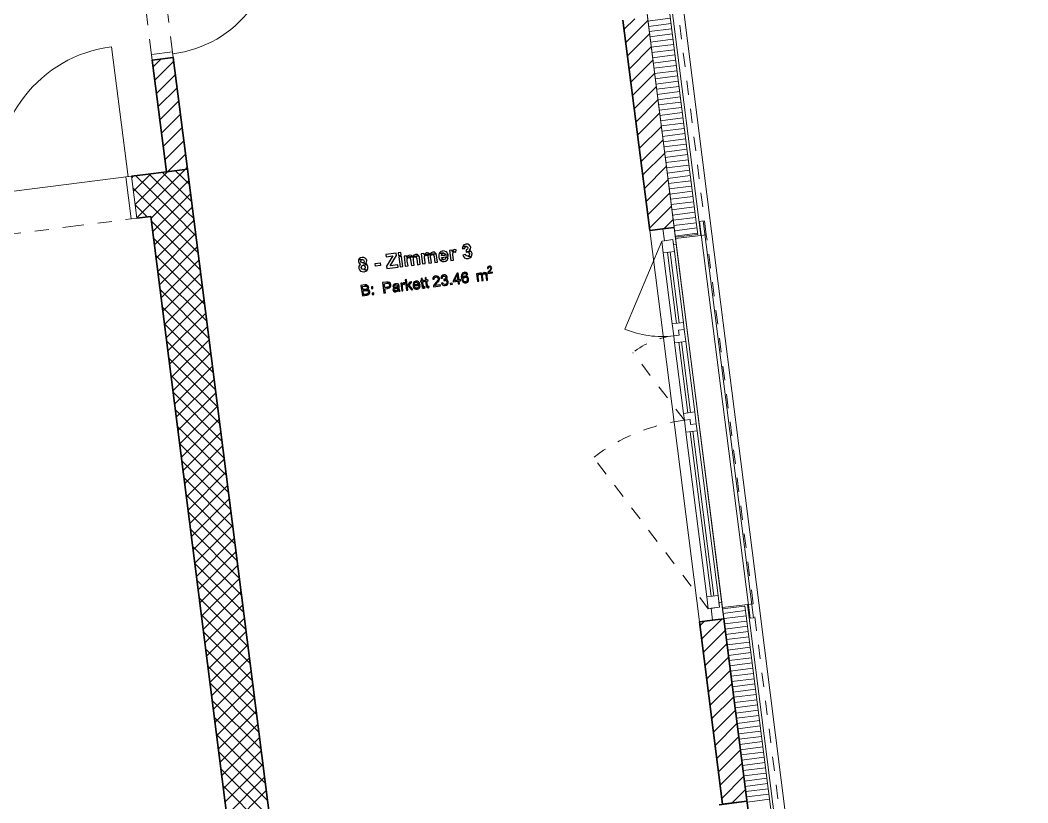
# Model space of a CAD drawing. Header units: metres. Extents: x 2713679.5 to 2713747.3, y 1226017.1 to 1226104.2.
# Drawn here: x 2713703.73 to 2713710.88, y 1226037.64 to 1226043.19 of the extents above; entities that cross this region are included whole.
import ezdxf

# ---------------------------------------------------------------- set-up
doc = ezdxf.new("R2010")
doc.units = ezdxf.units.M
doc.header["$MEASUREMENT"] = 0
doc.linetypes.add('Strich 2_1mm', pattern=[0.15, 0.1, -0.05])
doc.linetypes.add('Strichpunkt 3_1_1mm Achsen', pattern=[0.25, 0.15, -0.05, 0, -0.05])
doc.layers.add('plangrafiken', color=251, linetype='Continuous')
doc.layers.add('waende_stuetzen', color=250, linetype='Continuous')
doc.layers.add('texte', color=7, linetype='Continuous', true_color=0x000000)

msp = doc.modelspace()

# ---------------------------------------------------------------- linework, layer by layer
at = {"layer": 'plangrafiken', "color": 7, "linetype": 'Continuous', "lineweight": 13}
for p, q in [((2713708.5762, 1226041.7698), (2713708.5514, 1226041.7667)), ((2713708.5514, 1226041.7667), (2713708.909, 1226038.9493)), ((2713708.9338, 1226038.9524), (2713708.5762, 1226041.7698)), ((2713708.909, 1226038.9493), (2713708.9338, 1226038.9524))]:
    msp.add_line(p, q, dxfattribs=at)
at = {"layer": 'texte'}
for points in [[(2713706.7276, 1226041.5568), (2713706.7264, 1226041.5556), (2713706.714, 1226041.5518), (2713706.7054, 1226041.5432), (2713706.7029, 1226041.5395), (2713706.7313, 1226041.542), (2713706.7412, 1226041.5395), (2713706.7412, 1226041.5382), (2713706.7474, 1226041.5271), (2713706.719, 1226041.5234), (2713706.766, 1226041.5283), (2713706.761, 1226041.5407), (2713706.7548, 1226041.5494), (2713706.7524, 1226041.5506), (2713706.7412, 1226041.5556)], [(2713706.7944, 1226041.563), (2713706.7771, 1226041.5605), (2713706.7858, 1226041.4888), (2713706.8055, 1226041.4913), (2713706.8018, 1226041.5135), (2713706.8006, 1226041.5283), (2713706.8006, 1226041.5382), (2713706.8043, 1226041.5469), (2713706.8105, 1226041.5494), (2713706.7956, 1226041.5531)], [(2713706.8105, 1226041.5667), (2713706.8031, 1226041.563), (2713706.7956, 1226041.5531), (2713706.8105, 1226041.5494), (2713706.8204, 1226041.5481), (2713706.8241, 1226041.5654), (2713706.8229, 1226041.5654)], [(2713706.8698, 1226041.5877), (2713706.8661, 1226041.5741), (2713706.8847, 1226041.5729), (2713706.8872, 1226041.584), (2713706.8958, 1226041.5877)], [(2713706.8933, 1226041.6038), (2713706.8909, 1226041.6038), (2713706.8797, 1226041.5988), (2713706.8785, 1226041.5988), (2713706.8698, 1226041.5889), (2713706.8698, 1226041.5877), (2713706.8958, 1226041.5877), (2713706.9032, 1226041.5865), (2713706.9069, 1226041.579), (2713706.9045, 1226041.5692), (2713706.8933, 1226041.5642), (2713706.8933, 1226041.5481), (2713706.902, 1226041.5506), (2713706.9267, 1226041.5556), (2713706.9144, 1226041.5593), (2713706.9168, 1226041.5605), (2713706.9242, 1226041.5704), (2713706.9267, 1226041.5828), (2713706.9255, 1226041.5877), (2713706.9168, 1226041.5976), (2713706.9069, 1226041.6038)], [(2713706.9267, 1226041.5556), (2713706.902, 1226041.5506), (2713706.9119, 1226041.5481), (2713706.9168, 1226041.537), (2713706.9168, 1226041.537), (2713706.9144, 1226041.5246), (2713706.9057, 1226041.5185), (2713706.9304, 1226041.5147), (2713706.9354, 1226041.5259), (2713706.9366, 1226041.5382), (2713706.9354, 1226041.542), (2713706.9292, 1226041.5531)], [(2713706.1304, 1226041.4937), (2713706.1291, 1226041.4814), (2713706.1341, 1226041.469), (2713706.1341, 1226041.469), (2713706.1452, 1226041.4616), (2713706.1427, 1226041.4603), (2713706.1341, 1226041.4504), (2713706.1329, 1226041.448), (2713706.1316, 1226041.4344), (2713706.1329, 1226041.4331), (2713706.1366, 1226041.422), (2713706.1452, 1226041.4133), (2713706.1563, 1226041.4096), (2713706.1687, 1226041.4084), (2713706.1699, 1226041.4084), (2713706.1823, 1226041.4133), (2713706.191, 1226041.4208), (2713706.1675, 1226041.4245), (2713706.1563, 1226041.427), (2713706.1563, 1226041.4282), (2713706.1502, 1226041.4393), (2713706.1526, 1226041.4504), (2713706.1625, 1226041.4566), (2713706.1885, 1226041.4603), (2713706.1774, 1226041.4665), (2713706.1774, 1226041.4665), (2713706.1601, 1226041.4715), (2713706.1514, 1226041.4739), (2713706.1477, 1226041.4814), (2713706.1489, 1226041.4913), (2713706.1576, 1226041.495)], [(2713706.1551, 1226041.5098), (2713706.144, 1226041.5073), (2713706.1341, 1226041.4999), (2713706.1304, 1226041.4937), (2713706.1576, 1226041.495), (2713706.1662, 1226041.4925), (2713706.1712, 1226041.4851), (2713706.1687, 1226041.4752), (2713706.1601, 1226041.4715), (2713706.1774, 1226041.4665), (2713706.186, 1226041.4752), (2713706.186, 1226041.4764), (2713706.1885, 1226041.4888), (2713706.186, 1226041.4962), (2713706.1786, 1226041.5061), (2713706.1687, 1226041.5098)], [(2713706.3975, 1226041.5407), (2713706.3245, 1226041.5308), (2713706.327, 1226041.5147), (2713706.374, 1226041.5209), (2713706.3295, 1226041.4492), (2713706.3319, 1226041.4319), (2713706.4123, 1226041.4418), (2713706.4098, 1226041.4579), (2713706.3542, 1226041.4517), (2713706.3999, 1226041.5246)], [(2713706.4309, 1226041.5444), (2713706.4123, 1226041.542), (2713706.4148, 1226041.5246), (2713706.4333, 1226041.5271)], [(2713706.4346, 1226041.5172), (2713706.416, 1226041.5147), (2713706.4247, 1226041.443), (2713706.4445, 1226041.4455)], [(2713706.4704, 1226041.5222), (2713706.4531, 1226041.5197), (2713706.4618, 1226041.448), (2713706.4816, 1226041.4504), (2713706.4766, 1226041.4851), (2713706.4766, 1226041.4875), (2713706.4766, 1226041.4999), (2713706.4803, 1226041.5073), (2713706.4877, 1226041.511), (2713706.531, 1226041.516), (2713706.5582, 1226041.5222), (2713706.5137, 1226041.5172), (2713706.4717, 1226041.5123)], [(2713706.4927, 1226041.5259), (2713706.4915, 1226041.5259), (2713706.4803, 1226041.5222), (2713706.4717, 1226041.5123), (2713706.5137, 1226041.5172), (2713706.5051, 1226041.5246)], [(2713706.531, 1226041.516), (2713706.4877, 1226041.511), (2713706.4939, 1226041.5098), (2713706.4976, 1226041.5061), (2713706.4976, 1226041.5061), (2713706.5001, 1226041.4925), (2713706.5051, 1226041.4529), (2713706.5248, 1226041.4554), (2713706.5199, 1226041.49), (2713706.5199, 1226041.4925), (2713706.5199, 1226041.5049), (2713706.5236, 1226041.5135)], [(2713706.5347, 1226041.5321), (2713706.5236, 1226041.5271), (2713706.5236, 1226041.5271), (2713706.5137, 1226041.5172), (2713706.5582, 1226041.5222), (2713706.5483, 1226041.5308), (2713706.5471, 1226041.5308)], [(2713706.5582, 1226041.5222), (2713706.531, 1226041.516), (2713706.5397, 1226041.5135), (2713706.5397, 1226041.5135), (2713706.5434, 1226041.4999), (2713706.5483, 1226041.4591), (2713706.5681, 1226041.4616), (2713706.5619, 1226041.5073), (2713706.5619, 1226041.5098)], [(2713706.5941, 1226041.5382), (2713706.5755, 1226041.5358), (2713706.5854, 1226041.464), (2713706.604, 1226041.4665), (2713706.6003, 1226041.5011), (2713706.599, 1226041.5036), (2713706.599, 1226041.516), (2713706.604, 1226041.5234), (2713706.6114, 1226041.5271), (2713706.6547, 1226041.5321), (2713706.6806, 1226041.537), (2713706.6374, 1226041.5333), (2713706.5953, 1226041.5283)], [(2713706.6163, 1226041.542), (2713706.6151, 1226041.542), (2713706.604, 1226041.537), (2713706.5953, 1226041.5283), (2713706.6374, 1226041.5333), (2713706.6275, 1226041.5407)], [(2713706.6547, 1226041.5321), (2713706.6114, 1226041.5271), (2713706.6176, 1226041.5259), (2713706.6213, 1226041.5222), (2713706.6213, 1226041.5222), (2713706.6238, 1226041.5086), (2713706.6287, 1226041.469), (2713706.6473, 1226041.4715), (2713706.6436, 1226041.5061), (2713706.6423, 1226041.5086), (2713706.6423, 1226041.5209), (2713706.6473, 1226041.5283)], [(2713706.6584, 1226041.5469), (2713706.646, 1226041.5432), (2713706.646, 1226041.5432), (2713706.6374, 1226041.5333), (2713706.6806, 1226041.537), (2713706.672, 1226041.5457), (2713706.6708, 1226041.5469)], [(2713706.6806, 1226041.537), (2713706.6547, 1226041.5321), (2713706.6633, 1226041.5296), (2713706.6633, 1226041.5283), (2713706.667, 1226041.516), (2713706.672, 1226041.4752), (2713706.6905, 1226041.4764), (2713706.6844, 1226041.5234), (2713706.6844, 1226041.5259)], [(2713706.7029, 1226041.5395), (2713706.6992, 1226041.5283), (2713706.6992, 1226041.5135), (2713706.6992, 1226041.5135), (2713706.7029, 1226041.4999), (2713706.7103, 1226041.49), (2713706.7375, 1226041.4962), (2713706.7264, 1226041.4987), (2713706.7252, 1226041.4999), (2713706.7202, 1226041.511), (2713706.7672, 1226041.5172), (2713706.766, 1226041.5283), (2713706.719, 1226041.5234), (2713706.719, 1226041.5234), (2713706.7215, 1226041.5358), (2713706.7313, 1226041.542)], [(2713706.7487, 1226041.5073), (2713706.7449, 1226041.4987), (2713706.7375, 1226041.4962), (2713706.7103, 1226041.49), (2713706.714, 1226041.4863), (2713706.7252, 1226041.4814), (2713706.7388, 1226041.4814), (2713706.7474, 1226041.4838), (2713706.7586, 1226041.49), (2713706.7623, 1226041.495), (2713706.7672, 1226041.5073)], [(2713706.8896, 1226041.5308), (2713706.8711, 1226041.5271), (2713706.8748, 1226041.5172), (2713706.8834, 1226041.5073), (2713706.8946, 1226041.5036), (2713706.9069, 1226041.5024), (2713706.9082, 1226041.5024), (2713706.9205, 1226041.5073), (2713706.9304, 1226041.5147), (2713706.9057, 1226041.5185), (2713706.8958, 1226041.5209)], [(2713706.1885, 1226041.4603), (2713706.1625, 1226041.4566), (2713706.1737, 1226041.4529), (2713706.1786, 1226041.4418), (2713706.1786, 1226041.4418), (2713706.1761, 1226041.4294), (2713706.1675, 1226041.4245), (2713706.191, 1226041.4208), (2713706.1972, 1226041.4307), (2713706.1972, 1226041.4443), (2713706.1972, 1226041.4467), (2713706.191, 1226041.4579)], [(2713706.2503, 1226041.448), (2713706.2479, 1226041.4665), (2713706.2849, 1226041.4715), (2713706.2874, 1226041.4529), (2713706.2503, 1226041.448)], [(2713707.059, 1226041.448), (2713707.0529, 1226041.4467), (2713707.0479, 1226041.443), (2713707.0454, 1226041.4381), (2713707.0454, 1226041.4319), (2713707.0516, 1226041.4319), (2713707.0516, 1226041.4331), (2713707.0529, 1226041.4393), (2713707.0541, 1226041.4406), (2713707.059, 1226041.443), (2713707.0702, 1226041.4455), (2713707.0665, 1226041.448)], [(2713707.0702, 1226041.4455), (2713707.059, 1226041.443), (2713707.0603, 1226041.443), (2713707.0665, 1226041.4418), (2713707.0665, 1226041.4418), (2713707.0702, 1226041.4356), (2713707.0702, 1226041.4344), (2713707.0677, 1226041.4282), (2713707.0677, 1226041.427), (2713707.064, 1226041.422), (2713707.059, 1226041.4158), (2713707.0553, 1226041.4121), (2713707.0516, 1226041.4084), (2713707.0504, 1226041.4072), (2713707.0479, 1226041.401), (2713707.0479, 1226041.396), (2713707.0801, 1226041.401), (2713707.0801, 1226041.4059), (2713707.0553, 1226041.4035), (2713707.0578, 1226041.4072), (2713707.059, 1226041.4084), (2713707.064, 1226041.4146), (2713707.0689, 1226041.4195), (2713707.0726, 1226041.4245), (2713707.0726, 1226041.4245), (2713707.0751, 1226041.4307), (2713707.0763, 1226041.4368), (2713707.0751, 1226041.4406)], [(2713706.3295, 1226041.3354), (2713706.301, 1226041.3317), (2713706.3109, 1226041.2575), (2713706.3208, 1226041.2588), (2713706.3171, 1226041.2885), (2713706.3356, 1226041.2909), (2713706.3406, 1226041.2922), (2713706.3505, 1226041.2946), (2713706.3567, 1226041.3008), (2713706.3159, 1226041.2971), (2713706.3122, 1226041.3243), (2713706.3319, 1226041.3268), (2713706.3505, 1226041.333), (2713706.3505, 1226041.333), (2713706.3406, 1226041.3354), (2713706.3394, 1226041.3354)], [(2713706.4717, 1226041.3528), (2713706.4618, 1226041.3515), (2713706.4717, 1226041.2773), (2713706.4803, 1226041.2786), (2713706.4779, 1226041.2996), (2713706.484, 1226041.307), (2713706.4766, 1226041.3107)], [(2713706.5075, 1226041.3367), (2713706.4952, 1226041.3354), (2713706.4766, 1226041.3107), (2713706.484, 1226041.307), (2713706.5051, 1226041.281), (2713706.5162, 1226041.2835), (2713706.489, 1226041.3144)], [(2713706.5384, 1226041.3416), (2713706.5372, 1226041.3416), (2713706.5286, 1226041.3379), (2713706.5211, 1226041.3317), (2713706.5397, 1226041.3342), (2713706.5434, 1226041.3342), (2713706.552, 1226041.3305), (2713706.552, 1226041.3293), (2713706.5558, 1226041.3206), (2713706.5261, 1226041.3169), (2713706.5656, 1226041.3206), (2713706.5632, 1226041.3293), (2713706.557, 1226041.3367), (2713706.557, 1226041.3367), (2713706.5483, 1226041.3416)], [(2713706.583, 1226041.3651), (2713706.5743, 1226041.3589), (2713706.5755, 1226041.3453), (2713706.5694, 1226041.3441), (2713706.5706, 1226041.3379), (2713706.5768, 1226041.3379), (2713706.5805, 1226041.307), (2713706.5805, 1226041.3058), (2713706.583, 1226041.2971), (2713706.5966, 1226041.3008), (2713706.5929, 1226041.3008), (2713706.5916, 1226041.3033), (2713706.5904, 1226041.3082), (2713706.5854, 1226041.3392), (2713706.5953, 1226041.3404), (2713706.5941, 1226041.3478), (2713706.5854, 1226041.3466)], [(2713706.6114, 1226041.3688), (2713706.6027, 1226041.3626), (2713706.6052, 1226041.349), (2713706.5978, 1226041.3478), (2713706.599, 1226041.3416), (2713706.6052, 1226041.3416), (2713706.6102, 1226041.3107), (2713706.6102, 1226041.3095), (2713706.6126, 1226041.3008), (2713706.625, 1226041.3045), (2713706.6213, 1226041.3045), (2713706.6201, 1226041.307), (2713706.6188, 1226041.312), (2713706.6151, 1226041.3429), (2713706.6238, 1226041.3441), (2713706.6225, 1226041.3515), (2713706.6139, 1226041.3503)], [(2713706.6794, 1226041.38), (2713706.6708, 1226041.3775), (2713706.6633, 1226041.3713), (2713706.6584, 1226041.3651), (2713706.6572, 1226041.3552), (2713706.667, 1226041.3552), (2713706.667, 1226041.3577), (2713706.6695, 1226041.3664), (2713706.6708, 1226041.3676), (2713706.6794, 1226041.3713), (2713706.6967, 1226041.3763), (2713706.6893, 1226041.3787)], [(2713706.6967, 1226041.3763), (2713706.6794, 1226041.3713), (2713706.6806, 1226041.3725), (2713706.6905, 1226041.3701), (2713706.6905, 1226041.3688), (2713706.6955, 1226041.3602), (2713706.6955, 1226041.3589), (2713706.693, 1226041.349), (2713706.6918, 1226041.3478), (2713706.6868, 1226041.3404), (2713706.6782, 1226041.3317), (2713706.6732, 1226041.3256), (2713706.667, 1226041.3181), (2713706.667, 1226041.3169), (2713706.6633, 1226041.3082), (2713706.6621, 1226041.3021), (2713706.7116, 1226041.3082), (2713706.7103, 1226041.3169), (2713706.6745, 1226041.312), (2713706.6769, 1226041.3169), (2713706.6794, 1226041.3194), (2713706.6868, 1226041.328), (2713706.6942, 1226041.3367), (2713706.6992, 1226041.3429), (2713706.6992, 1226041.3441), (2713706.7041, 1226041.3528), (2713706.7054, 1226041.3614), (2713706.7029, 1226041.3688)], [(2713706.7215, 1226041.38), (2713706.7177, 1226041.3738), (2713706.7153, 1226041.3639), (2713706.7252, 1226041.3639), (2713706.7252, 1226041.3664), (2713706.7276, 1226041.375), (2713706.7276, 1226041.375), (2713706.7363, 1226041.3787)], [(2713706.7351, 1226041.3861), (2713706.7289, 1226041.3849), (2713706.7215, 1226041.38), (2713706.7363, 1226041.3787), (2713706.7462, 1226041.3775), (2713706.7499, 1226041.3688), (2713706.7499, 1226041.3676), (2713706.7462, 1226041.3589), (2713706.7462, 1226041.3577), (2713706.7363, 1226041.3552), (2713706.7511, 1226041.354), (2713706.7586, 1226041.3614), (2713706.7598, 1226041.3701), (2713706.7598, 1226041.3701), (2713706.7561, 1226041.3787), (2713706.7548, 1226041.38), (2713706.7474, 1226041.3849), (2713706.7449, 1226041.3861)], [(2713706.7351, 1226041.3552), (2713706.7351, 1226041.3466), (2713706.7412, 1226041.3478), (2713706.7511, 1226041.354), (2713706.7511, 1226041.354), (2713706.7363, 1226041.3552)], [(2713706.7511, 1226041.354), (2713706.7412, 1226041.3478), (2713706.7437, 1226041.349), (2713706.7524, 1226041.3453), (2713706.7536, 1226041.3441), (2713706.7573, 1226041.3354), (2713706.7586, 1226041.333), (2713706.7548, 1226041.3243), (2713706.7536, 1226041.3218), (2713706.7449, 1226041.3181), (2713706.7623, 1226041.3194), (2713706.7672, 1226041.328), (2713706.7672, 1226041.3367), (2713706.7672, 1226041.3404), (2713706.7623, 1226041.349), (2713706.761, 1226041.3503)], [(2713706.8377, 1226041.3997), (2713706.8303, 1226041.3985), (2713706.8018, 1226041.3453), (2713706.8031, 1226041.3379), (2713706.8352, 1226041.3416), (2713706.8377, 1226041.3231), (2713706.8463, 1226041.3243), (2713706.8439, 1226041.3429), (2713706.8538, 1226041.3441), (2713706.8538, 1226041.3528), (2713706.8439, 1226041.3515), (2713706.8105, 1226041.3466), (2713706.8303, 1226041.3837)], [(2713706.8377, 1226041.3997), (2713706.8303, 1226041.3837), (2713706.834, 1226041.3503), (2713706.8105, 1226041.3466), (2713706.8439, 1226041.3515)], [(2713706.8822, 1226041.4059), (2713706.881, 1226041.4047), (2713706.8711, 1226041.401), (2713706.8649, 1226041.3948), (2713706.8637, 1226041.3923), (2713706.8612, 1226041.3837), (2713706.8599, 1226041.3738), (2713706.8612, 1226041.3626), (2713706.8637, 1226041.3503), (2713706.8674, 1226041.3416), (2713706.8723, 1226041.3354), (2713706.8736, 1226041.3342), (2713706.8909, 1226041.3367), (2713706.8822, 1226041.3379), (2713706.876, 1226041.3441), (2713706.8736, 1226041.3528), (2713706.8723, 1226041.3565), (2713706.876, 1226041.3651), (2713706.8773, 1226041.3664), (2713706.8698, 1226041.3664), (2713706.8686, 1226041.375), (2713706.8698, 1226041.3849), (2713706.8711, 1226041.3861), (2713706.876, 1226041.3948), (2713706.8834, 1226041.3973), (2713706.8983, 1226041.4022), (2713706.8933, 1226041.4047)], [(2713706.8872, 1226041.3787), (2713706.8859, 1226041.3787), (2713706.8773, 1226041.375), (2713706.876, 1226041.375), (2713706.8698, 1226041.3664), (2713706.8773, 1226041.3664), (2713706.8859, 1226041.3701), (2713706.9032, 1226041.3738), (2713706.8958, 1226041.3775)], [(2713706.9032, 1226041.3738), (2713706.8859, 1226041.3701), (2713706.8884, 1226041.3713), (2713706.897, 1226041.3676), (2713706.8983, 1226041.3651), (2713706.902, 1226041.3565), (2713706.902, 1226041.3515), (2713706.8995, 1226041.3429), (2713706.8983, 1226041.3416), (2713706.8909, 1226041.3367), (2713706.8736, 1226041.3342), (2713706.8822, 1226041.3293), (2713706.8921, 1226041.3293), (2713706.8946, 1226041.3293), (2713706.9032, 1226041.3342), (2713706.9057, 1226041.3354), (2713706.9106, 1226041.3441), (2713706.9106, 1226041.3478), (2713706.9119, 1226041.3577), (2713706.9094, 1226041.3664)], [(2713706.8983, 1226041.4022), (2713706.8834, 1226041.3973), (2713706.8834, 1226041.3973), (2713706.8933, 1226041.3948), (2713706.897, 1226041.3874), (2713706.9057, 1226041.3899), (2713706.9045, 1226041.3948)], [(2713706.9749, 1226041.396), (2713706.9675, 1226041.3948), (2713706.9737, 1226041.3416), (2713706.9836, 1226041.3416), (2713706.9799, 1226041.3701), (2713706.9799, 1226041.3725), (2713706.9799, 1226041.3812), (2713706.9836, 1226041.3886), (2713706.9762, 1226041.3886)], [(2713706.9923, 1226041.3997), (2713706.991, 1226041.3997), (2713706.9824, 1226041.396), (2713706.9762, 1226041.3886), (2713706.9836, 1226041.3886), (2713706.991, 1226041.3911), (2713707.0022, 1226041.3985), (2713707.0009, 1226041.3985)], [(2713707.0022, 1226041.3985), (2713706.991, 1226041.3911), (2713706.9984, 1226041.3886), (2713707.0083, 1226041.3923)], [(2713707.0232, 1226041.4035), (2713707.0232, 1226041.4035), (2713707.0145, 1226041.3997), (2713707.0083, 1226041.3923), (2713706.9984, 1226041.3886), (2713707.0022, 1226041.38), (2713707.0059, 1226041.3453), (2713707.0158, 1226041.3466), (2713707.0108, 1226041.3775), (2713707.0108, 1226041.3812), (2713707.0133, 1226041.3899), (2713707.0145, 1226041.3911), (2713707.0232, 1226041.3948), (2713707.0368, 1226041.401), (2713707.0331, 1226041.4022)], [(2713707.0368, 1226041.401), (2713707.0232, 1226041.3948), (2713707.0281, 1226041.3948), (2713707.0318, 1226041.3911), (2713707.0343, 1226041.3837), (2713707.038, 1226041.349), (2713707.0467, 1226041.3503), (2713707.043, 1226041.3874), (2713707.0417, 1226041.3936)], [(2713706.1761, 1226041.3157), (2713706.1477, 1226041.312), (2713706.1576, 1226041.2378), (2713706.186, 1226041.2415), (2713706.1885, 1226041.2415), (2713706.1972, 1226041.2439), (2713706.2046, 1226041.2489), (2713706.1662, 1226041.2476), (2713706.1625, 1226041.2736), (2713706.1798, 1226041.2749), (2713706.2033, 1226041.2786), (2713706.1947, 1226041.2823), (2713706.1947, 1226041.2823), (2713706.1613, 1226041.2823), (2713706.1588, 1226041.3045), (2713706.1737, 1226041.3058), (2713706.1984, 1226041.3095), (2713706.1897, 1226041.3144), (2713706.186, 1226041.3157)], [(2713706.1984, 1226041.3095), (2713706.1737, 1226041.3058), (2713706.1761, 1226041.307), (2713706.1848, 1226041.307), (2713706.191, 1226041.3033), (2713706.1934, 1226041.2971), (2713706.1922, 1226041.2909), (2713706.1873, 1226041.286), (2713706.1774, 1226041.2835), (2713706.1613, 1226041.2823), (2713706.1947, 1226041.2823), (2713706.2009, 1226041.2897), (2713706.2033, 1226041.2996), (2713706.2021, 1226041.2996), (2713706.1984, 1226041.3095)], [(2713706.2033, 1226041.2786), (2713706.1798, 1226041.2749), (2713706.1811, 1226041.2749), (2713706.191, 1226041.2749), (2713706.1972, 1226041.2724), (2713706.2009, 1226041.265), (2713706.1996, 1226041.2588), (2713706.1972, 1226041.2538), (2713706.191, 1226041.2514), (2713706.1848, 1226041.2501), (2713706.1662, 1226041.2476), (2713706.2046, 1226041.2489), (2713706.2095, 1226041.2563), (2713706.2095, 1226041.2563), (2713706.2108, 1226041.2662), (2713706.2108, 1226041.2687), (2713706.2058, 1226041.2773)], [(2713706.2318, 1226041.3021), (2713706.2219, 1226041.3008), (2713706.2231, 1226041.2897), (2713706.233, 1226041.2909)], [(2713706.3505, 1226041.333), (2713706.3319, 1226041.3268), (2713706.3406, 1226041.3268), (2713706.348, 1226041.3231), (2713706.3505, 1226041.3157), (2713706.3505, 1226041.3132), (2713706.348, 1226041.3045), (2713706.3455, 1226041.3021), (2713706.3356, 1226041.2996), (2713706.3159, 1226041.2971), (2713706.3567, 1226041.3008), (2713706.3604, 1226041.307), (2713706.3604, 1226041.3169), (2713706.3604, 1226041.3181), (2713706.3579, 1226041.3268)], [(2713706.3752, 1226041.3132), (2713706.3727, 1226041.3045), (2713706.3814, 1226041.3033), (2713706.3851, 1226041.312), (2713706.3851, 1226041.312), (2713706.395, 1226041.3157)], [(2713706.3851, 1226041.2971), (2713706.3789, 1226041.2922), (2713706.3752, 1226041.2872), (2713706.374, 1226041.2798), (2713706.3752, 1226041.2761), (2713706.3802, 1226041.2687), (2713706.3962, 1226041.2736), (2713706.3876, 1226041.2749), (2713706.3839, 1226041.281), (2713706.3851, 1226041.286), (2713706.3876, 1226041.2885), (2713706.395, 1226041.2922), (2713706.4024, 1226041.2934), (2713706.4098, 1226041.2971)], [(2713706.395, 1226041.3231), (2713706.3925, 1226041.3231), (2713706.3826, 1226041.3206), (2713706.3826, 1226041.3206), (2713706.3752, 1226041.3132), (2713706.3752, 1226041.3132), (2713706.395, 1226041.3157), (2713706.3962, 1226041.3157), (2713706.4049, 1226041.3144), (2713706.4086, 1226041.307), (2713706.4086, 1226041.3045), (2713706.4037, 1226041.3021), (2713706.3938, 1226041.2996), (2713706.3851, 1226041.2971), (2713706.4098, 1226041.2971), (2713706.4098, 1226041.2934), (2713706.4098, 1226041.2847), (2713706.4049, 1226041.2773), (2713706.4136, 1226041.2773), (2713706.416, 1226041.2699), (2713706.4259, 1226041.2711), (2713706.4222, 1226041.2773), (2713706.421, 1226041.281), (2713706.4197, 1226041.2934), (2713706.4185, 1226041.3058), (2713706.4173, 1226041.3144), (2713706.4136, 1226041.3206), (2713706.4061, 1226041.3231), (2713706.4049, 1226041.3231)], [(2713706.4049, 1226041.2773), (2713706.3962, 1226041.2736), (2713706.3802, 1226041.2687), (2713706.3839, 1226041.2674), (2713706.395, 1226041.2662), (2713706.395, 1226041.2662), (2713706.4049, 1226041.2699), (2713706.4061, 1226041.2699), (2713706.4136, 1226041.2773)], [(2713706.4383, 1226041.328), (2713706.4296, 1226041.3268), (2713706.437, 1226041.2724), (2713706.4457, 1226041.2736), (2713706.442, 1226041.3021), (2713706.442, 1226041.3033), (2713706.442, 1226041.3132), (2713706.4457, 1226041.3181), (2713706.4506, 1226041.3206), (2713706.4395, 1226041.3194)], [(2713706.4494, 1226041.3305), (2713706.4445, 1226041.328), (2713706.4395, 1226041.3194), (2713706.4506, 1226041.3206), (2713706.4568, 1226041.3194), (2713706.4593, 1226041.3293), (2713706.4593, 1226041.3293)], [(2713706.5211, 1226041.3317), (2713706.5199, 1226041.3293), (2713706.5174, 1226041.3206), (2713706.5174, 1226041.3095), (2713706.5174, 1226041.307), (2713706.5211, 1226041.2971), (2713706.5261, 1226041.2909), (2713706.5459, 1226041.2934), (2713706.5422, 1226041.2934), (2713706.5335, 1226041.2959), (2713706.5298, 1226041.2996), (2713706.5261, 1226041.3095), (2713706.5669, 1226041.3144), (2713706.5669, 1226041.3169), (2713706.5656, 1226041.3206), (2713706.5261, 1226041.3169), (2713706.5261, 1226041.3206), (2713706.5298, 1226041.3293), (2713706.531, 1226041.3305), (2713706.5397, 1226041.3342)], [(2713706.5582, 1226041.3058), (2713706.5582, 1226041.3058), (2713706.5533, 1226041.2971), (2713706.5459, 1226041.2934), (2713706.5261, 1226041.2909), (2713706.5273, 1226041.2897), (2713706.536, 1226041.286), (2713706.5459, 1226041.286), (2713706.5533, 1226041.2872), (2713706.5607, 1226041.2922), (2713706.5644, 1226041.2971), (2713706.5681, 1226041.3058)], [(2713706.6003, 1226041.3021), (2713706.5966, 1226041.3008), (2713706.583, 1226041.2971), (2713706.5879, 1226041.2934), (2713706.5953, 1226041.2922), (2713706.6027, 1226041.2946)], [(2713706.6287, 1226041.3058), (2713706.625, 1226041.3045), (2713706.6126, 1226041.3008), (2713706.6163, 1226041.2971), (2713706.625, 1226041.2959), (2713706.6312, 1226041.2983)], [(2713706.7276, 1226041.3305), (2713706.719, 1226041.328), (2713706.7215, 1226041.3218), (2713706.7289, 1226041.3144), (2713706.7351, 1226041.3107), (2713706.7449, 1226041.3107), (2713706.7462, 1226041.3107), (2713706.7548, 1226041.3132), (2713706.7623, 1226041.3194), (2713706.7449, 1226041.3181), (2713706.7437, 1226041.3181), (2713706.7351, 1226041.3206), (2713706.7326, 1226041.3218)], [(2713706.7845, 1226041.3169), (2713706.7833, 1226041.3268), (2713706.7932, 1226041.3293), (2713706.7944, 1226041.3181), (2713706.7845, 1226041.3169)], [(2713706.238, 1226041.2588), (2713706.2268, 1226041.2563), (2713706.2281, 1226041.2464), (2713706.2392, 1226041.2476)]]:
    msp.add_lwpolyline(points, close=True, dxfattribs=at)
at = {"layer": 'waende_stuetzen', "color": 7, "linetype": 'Continuous', "lineweight": 18}
for p, q in [((2713709.0295, 1226036.5302), (2713707.2411, 1226050.6222)), ((2713710.8808, 1226021.9422), (2713707.5779, 1226047.9685)), ((2713710.8808, 1226021.9422), (2713707.9455, 1226045.0717)), ((2713708.5591, 1226041.6669), (2713708.3495, 1226043.3186)), ((2713708.3704, 1226041.7236), (2713708.181, 1226043.2166)), ((2713708.5292, 1226041.7437), (2713708.3397, 1226043.2367)), ((2713708.3805, 1226041.6442), (2713708.3704, 1226041.7236)), ((2713708.3793, 1226041.6541), (2713708.3704, 1226041.7236)), ((2713708.538, 1226041.6743), (2713708.5292, 1226041.7437)), ((2713708.3793, 1226041.6541), (2713708.5355, 1226041.6739)), ((2713708.3805, 1226041.6442), (2713708.3793, 1226041.6541)), ((2713708.5789, 1226041.6694), (2713708.3805, 1226041.6442)), ((2713708.3805, 1226041.6442), (2713708.5392, 1226041.6643)), ((2713708.5355, 1226041.6739), (2713708.538, 1226041.6743)), ((2713708.5591, 1226041.6669), (2713708.5392, 1226041.6643)), ((2713708.5988, 1226041.6719), (2713708.5789, 1226041.6694)), ((2713708.9113, 1226039.0504), (2713708.7129, 1226039.0252)), ((2713708.8914, 1226039.0479), (2713708.8716, 1226039.0453)), ((2713709.2181, 1226036.4735), (2713708.8914, 1226039.0479)), ((2713708.9311, 1226039.0529), (2713708.9113, 1226039.0504)), ((2713708.8716, 1226039.0453), (2713708.7129, 1226039.0252)), ((2713708.7129, 1226039.0252), (2713708.7229, 1226038.9458)), ((2713708.7129, 1226039.0252), (2713708.7141, 1226039.0153)), ((2713708.8704, 1226039.0351), (2713708.7141, 1226039.0153)), ((2713708.7141, 1226039.0153), (2713708.7229, 1226038.9458)), ((2713708.8704, 1226039.0351), (2713708.8729, 1226039.0354)), ((2713708.8817, 1226038.966), (2713708.8729, 1226039.0354)), ((2713710.8808, 1226021.9422), (2713708.7229, 1226038.9458)), ((2713709.1882, 1226036.5504), (2713708.8817, 1226038.966))]:
    msp.add_line(p, q, dxfattribs=at)
at = {"layer": 'waende_stuetzen', "color": 7, "linetype": 'Strichpunkt 3_1_1mm Achsen', "lineweight": 13}
for p, q in [((2713704.6664, 1226042.9117), (2713704.5556, 1226043.7847)), ((2713704.8152, 1226042.9306), (2713704.7044, 1226043.8036)), ((2713703.5847, 1226041.6656), (2713704.5569, 1226041.789))]:
    msp.add_line(p, q, dxfattribs=at)
at = {"layer": 'waende_stuetzen', "color": 7, "linetype": 'Continuous', "lineweight": 13}
for p, q in [((2713708.3805, 1226041.6442), (2713708.1709, 1226043.296)), ((2713708.6384, 1226041.6769), (2713708.4288, 1226043.3287)), ((2713704.4943, 1226042.0834), (2713704.3772, 1226043.006)), ((2713704.6613, 1226042.9514), (2713704.8102, 1226042.9703)), ((2713704.6664, 1226042.9117), (2713704.6613, 1226042.9514)), ((2713704.8102, 1226042.9703), (2713704.8152, 1226042.9306)), ((2713703.5469, 1226041.9632), (2713704.5191, 1226042.0866)), ((2713704.5191, 1226042.0866), (2713704.4794, 1226042.0815)), ((2713704.4794, 1226042.0815), (2713704.5172, 1226041.7839)), ((2713704.5569, 1226041.789), (2713704.5191, 1226042.0866)), ((2713704.5172, 1226041.7839), (2713704.5569, 1226041.789)), ((2713708.1968, 1226041.7015), (2713708.5493, 1226038.9238)), ((2713708.2911, 1226041.7135), (2713708.3018, 1226041.6292)), ((2713708.3855, 1226041.6045), (2713708.3704, 1226041.7236)), ((2713708.2819, 1226041.6266), (2713708.0197, 1226041.0019)), ((2713708.3613, 1226041.6367), (2713708.2819, 1226041.6266)), ((2713708.2819, 1226041.6266), (2713708.2926, 1226041.5423)), ((2713708.3018, 1226041.6292), (2713708.3613, 1226041.6367)), ((2713708.3613, 1226041.6367), (2713708.3657, 1226041.602)), ((2713708.372, 1226041.5524), (2713708.3613, 1226041.6367)), ((2713708.7129, 1226039.0252), (2713708.3805, 1226041.6442)), ((2713708.9708, 1226039.0579), (2713708.6384, 1226041.6769)), ((2713708.2926, 1226041.5423), (2713708.372, 1226041.5524)), ((2713708.3657, 1226041.602), (2713708.3855, 1226041.6045)), ((2713708.4359, 1226041.0489), (2713708.372, 1226041.5524)), ((2713708.7078, 1226039.0649), (2713708.3855, 1226041.6045)), ((2713708.2926, 1226041.5423), (2713708.3565, 1226041.0389)), ((2713708.3224, 1226041.5461), (2713708.3863, 1226041.0426)), ((2713708.4061, 1226041.0452), (2713708.3422, 1226041.5486)), ((2713708.4359, 1226041.0489), (2713708.3565, 1226041.0389)), ((2713708.4422, 1226040.9993), (2713708.4359, 1226041.0489)), ((2713708.3565, 1226041.0389), (2713708.3672, 1226040.9545)), ((2713708.4025, 1226040.9943), (2713708.4422, 1226040.9993)), ((2713708.4025, 1226040.9943), (2713708.4069, 1226040.9596)), ((2713708.4529, 1226040.915), (2713708.4422, 1226040.9993)), ((2713708.4069, 1226040.9596), (2713708.3672, 1226040.9545)), ((2713708.3672, 1226040.9545), (2713708.3735, 1226040.9049)), ((2713708.3735, 1226040.9049), (2713708.4529, 1226040.915)), ((2713708.4033, 1226040.9087), (2713708.4669, 1226040.4077)), ((2713708.4867, 1226040.4103), (2713708.4231, 1226040.9112)), ((2713708.5165, 1226040.414), (2713708.4529, 1226040.915)), ((2713708.3735, 1226040.9049), (2713708.4371, 1226040.404)), ((2713708.5165, 1226040.414), (2713708.4371, 1226040.404)), ((2713708.5272, 1226040.3297), (2713708.5165, 1226040.414)), ((2713708.4371, 1226040.404), (2713708.4434, 1226040.3544)), ((2713708.4831, 1226040.3594), (2713708.4434, 1226040.3544)), ((2713708.4434, 1226040.3544), (2713708.4541, 1226040.27)), ((2713708.4831, 1226040.3594), (2713708.4875, 1226040.3247)), ((2713708.4541, 1226040.27), (2713708.5335, 1226040.2801)), ((2713708.4541, 1226040.27), (2713708.6023, 1226039.1019)), ((2713708.4839, 1226040.2738), (2713708.6321, 1226039.1057)), ((2713708.5272, 1226040.3297), (2713708.4875, 1226040.3247)), ((2713708.6519, 1226039.1082), (2713708.5037, 1226040.2763)), ((2713708.5335, 1226040.2801), (2713708.5272, 1226040.3297)), ((2713708.6817, 1226039.112), (2713708.5335, 1226040.2801)), ((2713708.6817, 1226039.112), (2713708.6023, 1226039.1019)), ((2713708.6023, 1226039.1019), (2713708.613, 1226039.0176)), ((2713708.6924, 1226039.0276), (2713708.6817, 1226039.112)), ((2713708.7078, 1226039.0649), (2713708.688, 1226039.0624)), ((2713708.688, 1226039.0624), (2713708.6924, 1226039.0276)), ((2713708.7229, 1226038.9458), (2713708.7078, 1226039.0649)), ((2713709.2975, 1226036.4836), (2713708.9708, 1226039.0579)), ((2713708.613, 1226039.0176), (2713708.6924, 1226039.0276)), ((2713708.6924, 1226039.0276), (2713708.6329, 1226039.0201)), ((2713708.6329, 1226039.0201), (2713708.6436, 1226038.9358)), ((2713709.0396, 1226036.4509), (2713708.7129, 1226039.0252))]:
    msp.add_line(p, q, dxfattribs=at)
at = {"layer": 'waende_stuetzen', "color": 7, "linetype": 'Strich 2_1mm', "lineweight": 13}
for p, q in [((2713708.5988, 1226041.6719), (2713708.3891, 1226043.3236)), ((2713708.9311, 1226039.0529), (2713708.5988, 1226041.6719)), ((2713708.4434, 1226040.3544), (2713708.0773, 1226040.836)), ((2713708.613, 1226039.0176), (2713707.7977, 1226040.0904)), ((2713709.2578, 1226036.4785), (2713708.9311, 1226039.0529))]:
    msp.add_line(p, q, dxfattribs=at)
at = {"layer": 'waende_stuetzen', "color": 7, "linetype": 'Continuous', "lineweight": 35}
for p, q in [((2713708.0074, 1226043.1946), (2713708.1968, 1226041.7015)), ((2713704.8152, 1226042.9306), (2713704.6664, 1226042.9117)), ((2713704.6664, 1226042.9117), (2713704.7671, 1226042.1181)), ((2713704.9159, 1226042.1369), (2713704.8152, 1226042.9306)), ((2713704.9159, 1226042.1369), (2713704.6183, 1226042.0992)), ((2713704.7671, 1226042.1181), (2713704.9159, 1226042.1369)), ((2713705.5391, 1226037.2263), (2713704.9159, 1226042.1369)), ((2713704.6183, 1226042.0992), (2713704.5191, 1226042.0866)), ((2713704.5569, 1226041.789), (2713704.6561, 1226041.8016)), ((2713704.6561, 1226041.8016), (2713705.2415, 1226037.1886)), ((2713708.2911, 1226041.7135), (2713708.1968, 1226041.7015)), ((2713708.3704, 1226041.7236), (2713708.2911, 1226041.7135)), ((2713708.6436, 1226038.9358), (2713708.5493, 1226038.9238)), ((2713708.5493, 1226038.9238), (2713708.7136, 1226037.6292)), ((2713708.7229, 1226038.9458), (2713708.6436, 1226038.9358)), ((2713708.7229, 1226038.9458), (2713709.0295, 1226036.5302)), ((2713708.8872, 1226037.6512), (2713708.6888, 1226037.626)), ((2713708.8872, 1226037.6512), (2713708.7136, 1226037.6292))]:
    msp.add_line(p, q, dxfattribs=at)
at = {"layer": 'waende_stuetzen', "color": 18, "linetype": 'Continuous', "lineweight": 0, "true_color": 0x000000}
for p, q in [((2713708.0155, 1226043.1302), (2713708.0905, 1226043.2051)), ((2713708.3433, 1226043.2079), (2713708.1846, 1226043.1878)), ((2713708.0275, 1226043.036), (2713708.184, 1226043.1926)), ((2713708.3481, 1226043.1707), (2713708.1893, 1226043.1505)), ((2713708.3528, 1226043.1335), (2713708.1941, 1226043.1133)), ((2713708.0394, 1226042.9419), (2713708.196, 1226043.0985)), ((2713708.3575, 1226043.0963), (2713708.1988, 1226043.0761)), ((2713708.3622, 1226043.0591), (2713708.2035, 1226043.0389)), ((2713708.0514, 1226042.8478), (2713708.2079, 1226043.0043)), ((2713708.367, 1226043.0219), (2713708.2082, 1226043.0017)), ((2713708.3717, 1226042.9847), (2713708.2129, 1226042.9645)), ((2713704.6725, 1226042.8631), (2713704.7291, 1226042.9196)), ((2713708.0633, 1226042.7537), (2713708.2198, 1226042.9102)), ((2713708.3764, 1226042.9475), (2713708.2177, 1226042.9273)), ((2713708.3811, 1226042.9103), (2713708.2224, 1226042.8901)), ((2713704.6845, 1226042.769), (2713704.8187, 1226042.9032)), ((2713708.3858, 1226042.8731), (2713708.2271, 1226042.8529)), ((2713704.6964, 1226042.6749), (2713704.8306, 1226042.809)), ((2713708.0752, 1226042.6596), (2713708.2318, 1226042.8161)), ((2713708.3906, 1226042.8359), (2713708.2318, 1226042.8157)), ((2713708.3953, 1226042.7987), (2713708.2366, 1226042.7785)), ((2713704.7084, 1226042.5807), (2713704.8426, 1226042.7149)), ((2713708.0872, 1226042.5654), (2713708.2437, 1226042.722)), ((2713708.4, 1226042.7615), (2713708.2413, 1226042.7413)), ((2713708.4047, 1226042.7243), (2713708.246, 1226042.7041)), ((2713708.0991, 1226042.4713), (2713708.2557, 1226042.6279)), ((2713708.4094, 1226042.6871), (2713708.2507, 1226042.6669)), ((2713708.4142, 1226042.6499), (2713708.2554, 1226042.6297)), ((2713704.7203, 1226042.4866), (2713704.8545, 1226042.6208)), ((2713708.4189, 1226042.6127), (2713708.2602, 1226042.5925)), ((2713708.4236, 1226042.5755), (2713708.2649, 1226042.5553)), ((2713704.7323, 1226042.3925), (2713704.8664, 1226042.5267)), ((2713708.1111, 1226042.3772), (2713708.2676, 1226042.5337)), ((2713708.4283, 1226042.5383), (2713708.2696, 1226042.5181)), ((2713708.4331, 1226042.5011), (2713708.2743, 1226042.4809)), ((2713704.7442, 1226042.2984), (2713704.8784, 1226042.4326)), ((2713708.123, 1226042.2831), (2713708.2796, 1226042.4396)), ((2713708.4378, 1226042.4639), (2713708.279, 1226042.4437)), ((2713708.4425, 1226042.4267), (2713708.2838, 1226042.4065)), ((2713704.7562, 1226042.2043), (2713704.8903, 1226042.3384)), ((2713708.135, 1226042.189), (2713708.2915, 1226042.3455)), ((2713708.4472, 1226042.3895), (2713708.2885, 1226042.3693)), ((2713708.4519, 1226042.3523), (2713708.2932, 1226042.3321)), ((2713708.4567, 1226042.3151), (2713708.2979, 1226042.2949)), ((2713708.4614, 1226042.2779), (2713708.3027, 1226042.2577)), ((2713704.7773, 1226042.1193), (2713704.9023, 1226042.2443)), ((2713708.1469, 1226042.0948), (2713708.3035, 1226042.2514)), ((2713708.4661, 1226042.2407), (2713708.3074, 1226042.2205)), ((2713708.4708, 1226042.2035), (2713708.3121, 1226042.1833)), ((2713704.6459, 1226041.8818), (2713704.8988, 1226042.1348)), ((2713704.8748, 1226042.0839), (2713704.8324, 1226042.1263)), ((2713704.8988, 1226042.1348), (2713704.9142, 1226042.1502)), ((2713708.1589, 1226042.0007), (2713708.3154, 1226042.1573)), ((2713708.4755, 1226042.1662), (2713708.3168, 1226042.1461)), ((2713708.4803, 1226042.129), (2713708.3215, 1226042.1089)), ((2713704.5206, 1226042.0748), (2713704.5343, 1226042.0885)), ((2713704.5325, 1226041.9806), (2713704.622, 1226042.0701)), ((2713704.6295, 1226042.0111), (2713704.5501, 1226042.0905)), ((2713704.622, 1226042.0701), (2713704.6558, 1226042.1039)), ((2713704.6339, 1226041.976), (2713704.7773, 1226042.1193)), ((2713704.7822, 1226041.9644), (2713704.6442, 1226042.1025)), ((2713704.6739, 1226041.8038), (2713704.9262, 1226042.0561)), ((2713704.8285, 1226042.0242), (2713704.7383, 1226042.1144)), ((2713704.9296, 1226042.0292), (2713704.8748, 1226042.0839)), ((2713708.1708, 1226041.9066), (2713708.3273, 1226042.0631)), ((2713708.485, 1226042.0918), (2713708.3263, 1226042.0717)), ((2713708.4897, 1226042.0546), (2713708.331, 1226042.0345)), ((2713704.6449, 1226041.8896), (2713704.5294, 1226042.0051)), ((2713704.7359, 1226041.9046), (2713704.6295, 1226042.0111)), ((2713704.945, 1226041.9077), (2713704.8285, 1226042.0242)), ((2713708.4944, 1226042.0174), (2713708.3357, 1226041.9973)), ((2713708.4991, 1226041.9802), (2713708.3404, 1226041.9601)), ((2713704.5445, 1226041.8865), (2713704.6339, 1226041.976)), ((2713704.9125, 1226041.8341), (2713704.7822, 1226041.9644)), ((2713704.7954, 1226041.8192), (2713704.9381, 1226041.9619)), ((2713708.1828, 1226041.8125), (2713708.3393, 1226041.969)), ((2713708.5039, 1226041.943), (2713708.3451, 1226041.9229)), ((2713704.6302, 1226041.7983), (2713704.5449, 1226041.8836)), ((2713704.5564, 1226041.7924), (2713704.6459, 1226041.8818)), ((2713704.6896, 1226041.8449), (2713704.6449, 1226041.8896)), ((2713704.7243, 1226041.8102), (2713704.6896, 1226041.8449)), ((2713704.8184, 1226041.8222), (2713704.7359, 1226041.9046)), ((2713704.9169, 1226041.8347), (2713704.9501, 1226041.8678)), ((2713708.1947, 1226041.7183), (2713708.3512, 1226041.8749)), ((2713708.5086, 1226041.9058), (2713708.3499, 1226041.8857)), ((2713708.5133, 1226041.8686), (2713708.3546, 1226041.8485)), ((2713704.6578, 1226041.7877), (2713704.6739, 1226041.8038)), ((2713705.0067, 1226041.4218), (2713704.6603, 1226041.7681)), ((2713704.6698, 1226041.6936), (2713704.7954, 1226041.8192)), ((2713704.6817, 1226041.5995), (2713704.9169, 1226041.8347)), ((2713704.6937, 1226041.5054), (2713704.962, 1226041.7737)), ((2713704.9913, 1226041.5432), (2713704.7243, 1226041.8102)), ((2713704.9758, 1226041.6647), (2713704.8184, 1226041.8222)), ((2713704.9604, 1226041.7862), (2713704.9125, 1226041.8341)), ((2713708.2966, 1226041.7142), (2713708.3632, 1226041.7808)), ((2713708.518, 1226041.8314), (2713708.3593, 1226041.8113)), ((2713708.5228, 1226041.7942), (2713708.364, 1226041.7741)), ((2713708.5275, 1226041.757), (2713708.3687, 1226041.7369)), ((2713708.4272, 1226041.7065), (2713708.3735, 1226041.6997)), ((2713708.5322, 1226041.7198), (2713708.4272, 1226041.7065)), ((2713705.0221, 1226041.3003), (2713704.6757, 1226041.6466)), ((2713704.7056, 1226041.4112), (2713704.9739, 1226041.6796)), ((2713708.5156, 1226041.6799), (2713708.3782, 1226041.6625)), ((2713708.5369, 1226041.6826), (2713708.5156, 1226041.6799)), ((2713704.7175, 1226041.3171), (2713704.9859, 1226041.5855)), ((2713705.0375, 1226041.1788), (2713704.6911, 1226041.5252)), ((2713704.7295, 1226041.223), (2713704.9978, 1226041.4913)), ((2713705.0529, 1226041.0573), (2713704.7066, 1226041.4037)), ((2713704.7414, 1226041.1289), (2713705.0098, 1226041.3972)), ((2713705.0683, 1226040.9358), (2713704.722, 1226041.2822)), ((2713704.7534, 1226041.0347), (2713705.0217, 1226041.3031)), ((2713704.7653, 1226040.9406), (2713705.0337, 1226041.209)), ((2713705.0838, 1226040.8143), (2713704.7374, 1226041.1607)), ((2713704.7773, 1226040.8465), (2713705.0456, 1226041.1149)), ((2713705.0992, 1226040.6929), (2713704.7528, 1226041.0392)), ((2713704.7892, 1226040.7524), (2713705.0576, 1226041.0207)), ((2713705.1146, 1226040.5714), (2713704.7682, 1226040.9177)), ((2713704.8012, 1226040.6583), (2713705.0695, 1226040.9266)), ((2713705.13, 1226040.4499), (2713704.7836, 1226040.7963)), ((2713704.8131, 1226040.5641), (2713705.0815, 1226040.8325)), ((2713704.825, 1226040.47), (2713705.0934, 1226040.7384)), ((2713705.1454, 1226040.3284), (2713704.7991, 1226040.6748)), ((2713704.837, 1226040.3759), (2713705.1053, 1226040.6442)), ((2713705.1608, 1226040.2069), (2713704.8145, 1226040.5533)), ((2713704.8489, 1226040.2818), (2713705.1173, 1226040.5501)), ((2713705.1763, 1226040.0854), (2713704.8299, 1226040.4318)), ((2713704.8609, 1226040.1877), (2713705.1292, 1226040.456)), ((2713704.8728, 1226040.0935), (2713705.1412, 1226040.3619)), ((2713705.1917, 1226039.964), (2713704.8453, 1226040.3103)), ((2713704.8848, 1226039.9994), (2713705.1531, 1226040.2678)), ((2713705.2071, 1226039.8425), (2713704.8607, 1226040.1888)), ((2713704.8967, 1226039.9053), (2713705.1651, 1226040.1736)), ((2713705.2225, 1226039.721), (2713704.8761, 1226040.0674)), ((2713704.9087, 1226039.8112), (2713705.177, 1226040.0795)), ((2713704.9206, 1226039.717), (2713705.189, 1226039.9854)), ((2713705.2379, 1226039.5995), (2713704.8916, 1226039.9459)), ((2713704.9325, 1226039.6229), (2713705.2009, 1226039.8913)), ((2713705.2533, 1226039.478), (2713704.907, 1226039.8244)), ((2713704.9445, 1226039.5288), (2713705.2128, 1226039.7972)), ((2713705.2688, 1226039.3565), (2713704.9224, 1226039.7029)), ((2713704.9564, 1226039.4347), (2713705.2248, 1226039.703)), ((2713705.2842, 1226039.2351), (2713704.9378, 1226039.5814)), ((2713704.9684, 1226039.3406), (2713705.2367, 1226039.6089)), ((2713704.9803, 1226039.2464), (2713705.2487, 1226039.5148)), ((2713705.2996, 1226039.1136), (2713704.9532, 1226039.4599)), ((2713704.9923, 1226039.1523), (2713705.2606, 1226039.4207)), ((2713705.315, 1226038.9921), (2713704.9686, 1226039.3385)), ((2713705.0042, 1226039.0582), (2713705.2726, 1226039.3266)), ((2713705.3304, 1226038.8706), (2713704.9841, 1226039.217)), ((2713705.0162, 1226038.9641), (2713705.2845, 1226039.2324)), ((2713705.0281, 1226038.87), (2713705.2965, 1226039.1383)), ((2713705.3458, 1226038.7491), (2713704.9995, 1226039.0955)), ((2713705.04, 1226038.7758), (2713705.3084, 1226039.0442)), ((2713708.8039, 1226038.9949), (2713708.7181, 1226038.984)), ((2713708.8768, 1226039.0041), (2713708.8039, 1226038.9949)), ((2713705.3613, 1226038.6276), (2713705.0149, 1226038.974)), ((2713705.052, 1226038.6817), (2713705.3203, 1226038.9501)), ((2713708.553, 1226038.8947), (2713708.5869, 1226038.9286)), ((2713708.565, 1226038.8006), (2713708.7084, 1226038.944)), ((2713708.7249, 1226038.947), (2713708.7228, 1226038.9468)), ((2713708.8816, 1226038.9669), (2713708.7249, 1226038.947)), ((2713708.8863, 1226038.9297), (2713708.7276, 1226038.9096)), ((2713705.3767, 1226038.5062), (2713705.0303, 1226038.8525)), ((2713705.0639, 1226038.5876), (2713705.3323, 1226038.8559)), ((2713708.5769, 1226038.7065), (2713708.7335, 1226038.863)), ((2713708.891, 1226038.8925), (2713708.7323, 1226038.8724)), ((2713708.8957, 1226038.8553), (2713708.737, 1226038.8352)), ((2713705.0759, 1226038.4935), (2713705.3442, 1226038.7618)), ((2713708.5889, 1226038.6123), (2713708.7454, 1226038.7689)), ((2713708.9004, 1226038.8181), (2713708.7417, 1226038.798)), ((2713708.9052, 1226038.7809), (2713708.7464, 1226038.7608)), ((2713705.3921, 1226038.3847), (2713705.0457, 1226038.731)), ((2713708.9099, 1226038.7437), (2713708.7512, 1226038.7236)), ((2713708.9146, 1226038.7065), (2713708.7559, 1226038.6864)), ((2713705.0878, 1226038.3994), (2713705.3562, 1226038.6677)), ((2713708.6008, 1226038.5182), (2713708.7574, 1226038.6748)), ((2713708.9193, 1226038.6693), (2713708.7606, 1226038.6492)), ((2713708.924, 1226038.6321), (2713708.7653, 1226038.612)), ((2713705.4075, 1226038.2632), (2713705.0612, 1226038.6096)), ((2713705.0998, 1226038.3052), (2713705.3681, 1226038.5736)), ((2713708.6128, 1226038.4241), (2713708.7693, 1226038.5806)), ((2713708.9288, 1226038.5949), (2713708.77, 1226038.5747)), ((2713708.9335, 1226038.5577), (2713708.7748, 1226038.5375)), ((2713705.4229, 1226038.1417), (2713705.0766, 1226038.4881)), ((2713705.1117, 1226038.2111), (2713705.3801, 1226038.4795)), ((2713708.6247, 1226038.33), (2713708.7812, 1226038.4865)), ((2713708.9382, 1226038.5205), (2713708.7795, 1226038.5003)), ((2713708.9429, 1226038.4833), (2713708.7842, 1226038.4631)), ((2713708.9477, 1226038.4461), (2713708.7889, 1226038.4259)), ((2713708.9524, 1226038.4089), (2713708.7936, 1226038.3887)), ((2713705.4383, 1226038.0202), (2713705.092, 1226038.3666)), ((2713705.1237, 1226038.117), (2713705.392, 1226038.3853)), ((2713708.6366, 1226038.2359), (2713708.7932, 1226038.3924)), ((2713708.9571, 1226038.3717), (2713708.7984, 1226038.3515)), ((2713708.9618, 1226038.3345), (2713708.8031, 1226038.3143)), ((2713705.1356, 1226038.0229), (2713705.404, 1226038.2912)), ((2713708.6486, 1226038.1417), (2713708.8051, 1226038.2983)), ((2713708.9665, 1226038.2973), (2713708.8078, 1226038.2771)), ((2713708.9713, 1226038.2601), (2713708.8125, 1226038.2399)), ((2713705.4538, 1226037.8987), (2713705.1074, 1226038.2451)), ((2713705.1476, 1226037.9287), (2713705.4159, 1226038.1971)), ((2713708.6605, 1226038.0476), (2713708.8171, 1226038.2042)), ((2713708.976, 1226038.2229), (2713708.8173, 1226038.2027)), ((2713705.4692, 1226037.7773), (2713705.1228, 1226038.1236)), ((2713708.9807, 1226038.1857), (2713708.822, 1226038.1655)), ((2713708.9854, 1226038.1485), (2713708.8267, 1226038.1283)), ((2713705.1595, 1226037.8346), (2713705.4278, 1226038.103)), ((2713708.6725, 1226037.9535), (2713708.829, 1226038.11)), ((2713708.9901, 1226038.1113), (2713708.8314, 1226038.0911)), ((2713708.9949, 1226038.0741), (2713708.8361, 1226038.0539)), ((2713705.4846, 1226037.6558), (2713705.1382, 1226038.0021)), ((2713705.1714, 1226037.7405), (2713705.4398, 1226038.0089)), ((2713708.6844, 1226037.8594), (2713708.841, 1226038.0159)), ((2713708.9996, 1226038.0369), (2713708.8409, 1226038.0167)), ((2713709.0043, 1226037.9997), (2713708.8456, 1226037.9795)), ((2713705.1834, 1226037.6464), (2713705.4517, 1226037.9147)), ((2713708.6964, 1226037.7653), (2713708.8529, 1226037.9218)), ((2713709.009, 1226037.9625), (2713708.8503, 1226037.9423)), ((2713709.0138, 1226037.9253), (2713708.855, 1226037.9051)), ((2713705.5, 1226037.5343), (2713705.1537, 1226037.8807)), ((2713709.0185, 1226037.8881), (2713708.8597, 1226037.8679)), ((2713709.0232, 1226037.8509), (2713708.8645, 1226037.8307)), ((2713705.5154, 1226037.4128), (2713705.1691, 1226037.7592)), ((2713705.1953, 1226037.5523), (2713705.4637, 1226037.8206)), ((2713708.7083, 1226037.6711), (2713708.8649, 1226037.8277)), ((2713709.0279, 1226037.8137), (2713708.8692, 1226037.7935)), ((2713709.0326, 1226037.7765), (2713708.8739, 1226037.7563)), ((2713705.2073, 1226037.4581), (2713705.4756, 1226037.7265)), ((2713708.781, 1226037.6377), (2713708.8768, 1226037.7335)), ((2713709.0374, 1226037.7393), (2713708.8786, 1226037.7191)), ((2713709.0421, 1226037.7021), (2713708.8834, 1226037.6819)), ((2713708.8878, 1226037.6467), (2713708.8837, 1226037.6508)), ((2713709.0468, 1226037.6649), (2713708.8881, 1226037.6447))]:
    msp.add_line(p, q, dxfattribs=at)
at = {"layer": 'waende_stuetzen', "color": 7, "linetype": 'Continuous', "lineweight": 13}
for centre, radius, start, end in [((2713704.7075, 1226043.7788), 0.83, 277.23258, 7.23258), ((2713704.4943, 1226042.0834), 0.93, 97.23258, 187.23258), ((2713708.2819, 1226041.6266), 0.6775, 247.23258, 277.23258)]:
    msp.add_arc(centre, radius, start, end, dxfattribs=at)
at = {"layer": 'waende_stuetzen', "color": 7, "linetype": 'Strich 2_1mm', "lineweight": 13}
for centre, radius in [((2713708.4434, 1226040.3544), 0.605), ((2713708.613, 1226039.0176), 1.3475)]:
    msp.add_arc(centre, radius, 97.23258, 127.23258, dxfattribs=at)

doc.saveas('drawing.dxf')
